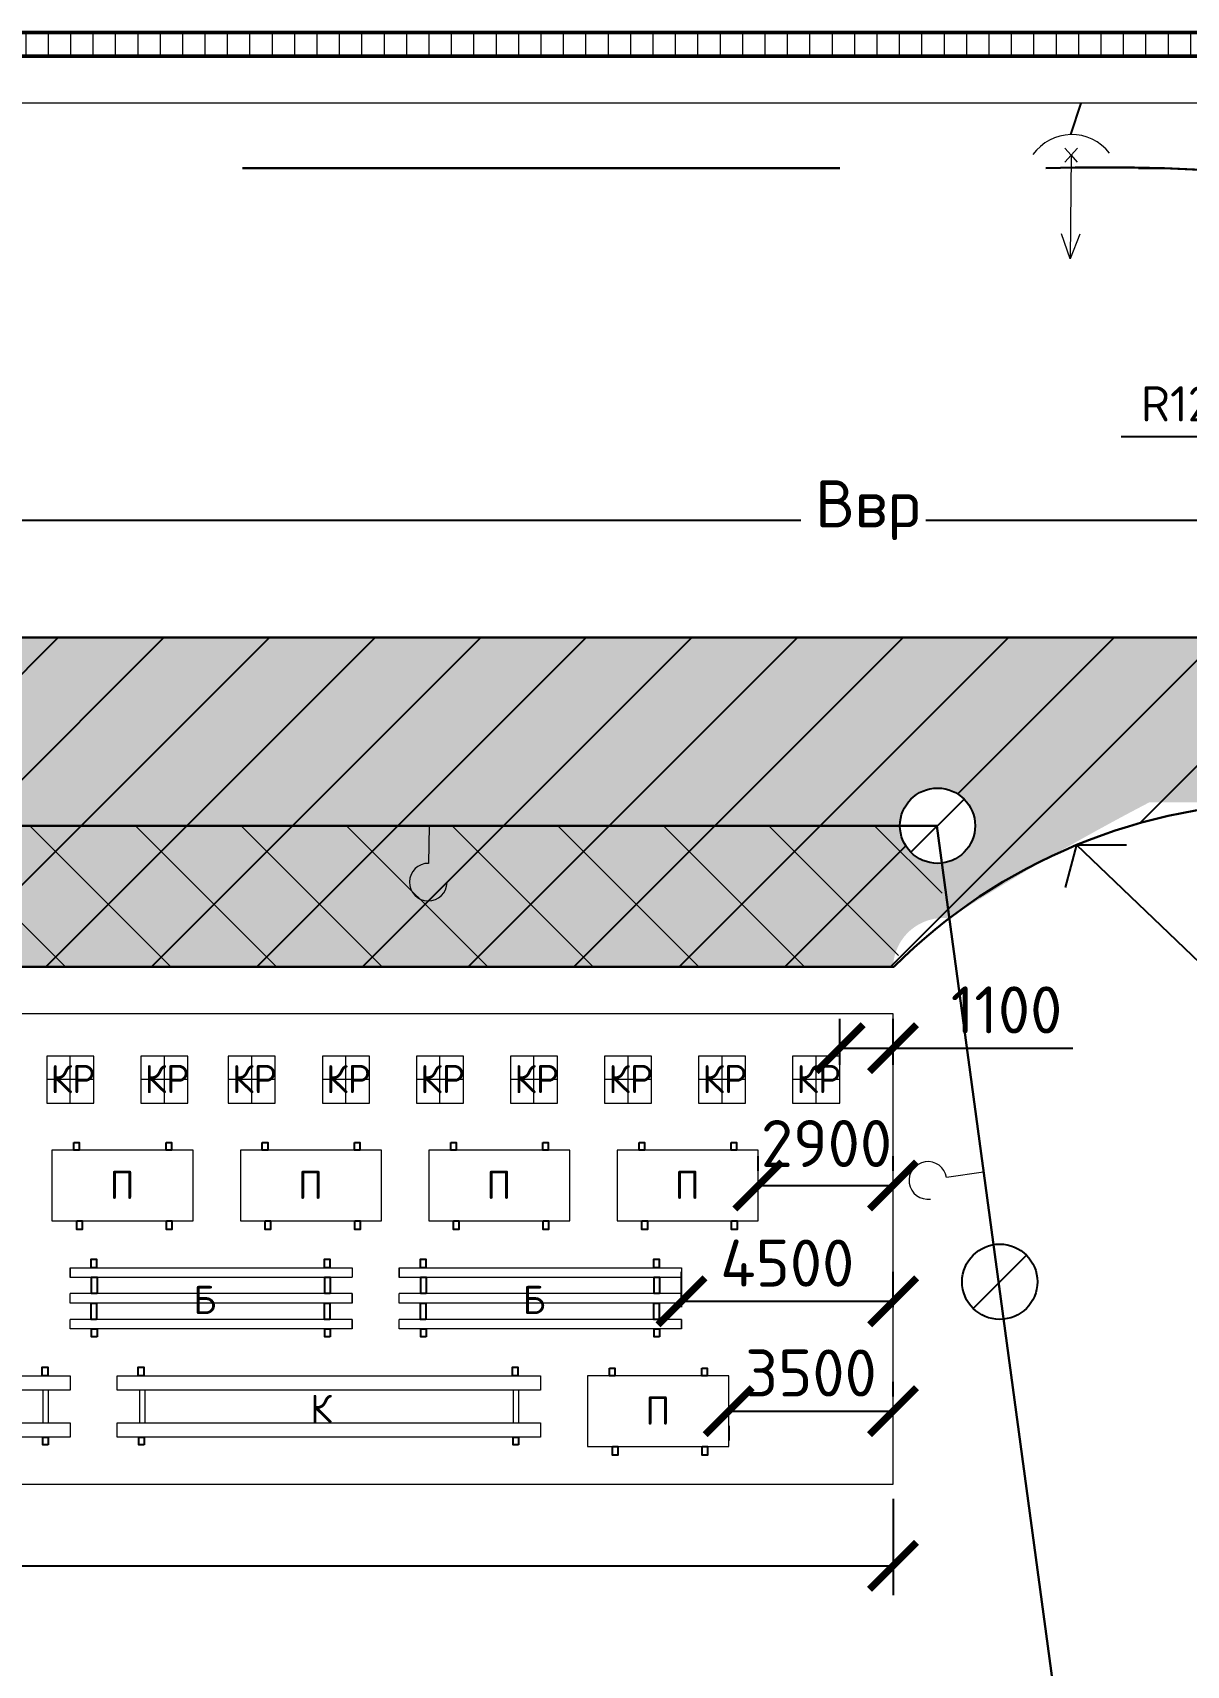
# Model space of a CAD drawing. Header units: millimetres. Extents: x -782 to 10910, y 3841 to 13237.
# Drawn here: x -434.5 to -385.5, y 4637.1 to 4706.5 of the extents above; entities that cross this region are included whole.
import ezdxf

# ---------------------------------------------------------------- set-up
doc = ezdxf.new("R2010")
doc.units = ezdxf.units.MM
doc.linetypes.add('штриховая2', pattern=[9.524999999999999, 6.349999999999999, -3.174999999999999])
doc.layers.add('1', color=7, linetype='Continuous')
doc.layers.add('красный', color=1, linetype='Continuous', lineweight=30)
doc.styles.add('2.5', font='isocpeur.ttf', dxfattribs={"height": 2})
doc.styles.add('Isocpeur', font='isocpeur.ttf')
doc.dimstyles.new('М500 стройгенп', dxfattribs={"dimtxt": 2, "dimasz": 2, "dimexe": 1.25, "dimexo": 0.625, "dimtad": 1, "dimlfac": 500, "dimtxsty": '2.5', "dimblk": 'ARCHTICK', "dimcen": 2.5, "dimadec": 0, "dimazin": 0, "dimtfac": 1, "dimtmove": 0, "dimatfit": 3, "dimfxl": 1, "dimarcsym": 0})
pattern_1 = [(49.99999999999999, (0, 0), (4.5546167249001, -0.3984771384725772), [0.4762500000000001, -5.23875]), (355, (0, 0), (-0.8810855356242335, 4.776421130975879), [0.381, -4.19101460425]), (100.4514447, (0.379550175, -0.0332063375), (3.673531177258832, 4.377943797804877), [0.40475022, -4.452256114999999]), (46.18420000000002, (0, 1.27), (6.776976022303248, -1.051058198318179), [0.7143749999999999, -7.858124999999999]), (96.63555760999996, (0.5647475000000001, 1.1824125), (5.935103351287576, 6.185653114943038), [0.6071255785, -6.678390204]), (351.1841511700001, (0, 1.27), (5.935103351624426, 6.185653114638317), [0.5714991767500001, -6.286493298]), (21, (0.635, 0.9525000000000001), (3.790359781728312, -2.55662995467719), [0.4762500000000001, -5.23875]), (326.0000000000001, (0.635, 0.9525000000000001), (1.545050708691177, 4.604699153057981), [0.381, -4.191]), (71.45144499999999, (0.950863315, 0.7394475025), (5.335410481967904, 2.048069222147631), [0.40475022, -4.45224844]), (37.50000000000001, (0, 0), (0.07721508126479543, 2.113875971828828), [0, -4.1402, 0, -4.2545, 0, -4.206875]), (7.499999999999999, (0, 0), (1.670491562757644, 2.504514370452988), [0, -2.4257, 0, -4.04495, 0, -1.603375]), (327.5, (-1.41605, 0), (3.389764879171785, -0.1432185998168361), [0, -1.5875, 0, -4.953, 0, -6.57225]), (317.5, (-2.05105, 0), (3.703229534650451, 0.6356622758333258), [0, -2.06375, 0, -3.2893, 0, -4.66725])]

# ---------------------------------------------------------------- blocks, each defined once
blk = doc.blocks.new('_ArchTick')
at = {"color": 0, "linetype": 'ByBlock', "const_width": 0.15}
blk.add_lwpolyline([(-0.5, -0.5), (0.5, 0.5)], dxfattribs=at)
blk = doc.blocks.new('*D134')
at = {"color": 0, "lineweight": -2, "transparency": 16777216}
for p, q in [((-397.9461032466988, 4648.532408190057), (-397.9461032466988, 4649.157408190057)), ((-404.9339426451456, 4647.907408190057), (-397.9461032466988, 4647.907408190057)), ((-404.9339426451456, 4647.282408190058), (-404.9339426451456, 4646.657408190057))]:
    blk.add_line(p, q, dxfattribs=at)
at = {"layer": 'Defpoints', "color": 0, "lineweight": 20, "transparency": 16777216}
for p in [(-404.9339426451456, 4647.907408190058), (-397.9461032466988, 4647.907408190057), (-397.9461032466988, 4647.907408190057)]:
    blk.add_point(p, dxfattribs=at)
at = {"color": 0, "lineweight": -2, "transparency": 16777216, "xscale": 2, "yscale": 2, "zscale": 2, "rotation": 180}
blk.add_blockref('_ArchTick', (-404.9339426451456, 4647.907408190057), dxfattribs=at)
at = {"color": 0, "lineweight": -2, "transparency": 16777216, "xscale": 2, "yscale": 2, "zscale": 2}
blk.add_blockref('_ArchTick', (-397.9461032466988, 4647.907408190057), dxfattribs=at)
at = {"color": 0, "lineweight": 20, "transparency": 16777216, "insert": (-401.4400229459222, 4649.532408190057), "char_height": 2, "attachment_point": 5, "style": '2.5'}
blk.add_mtext('3500', dxfattribs=at)
blk = doc.blocks.new('*D60')
at = {"color": 0, "lineweight": -2, "transparency": 16777216}
for p, q in [((-406.9461032466988, 4652.332408190061), (-406.9461032466988, 4653.830618284879)), ((-397.9461032466988, 4652.332408190061), (-397.9461032466988, 4653.830618284879)), ((-406.9461032466988, 4652.580618284879), (-397.9461032466988, 4652.580618284879))]:
    blk.add_line(p, q, dxfattribs=at)
at = {"layer": 'Defpoints', "color": 0, "lineweight": 20, "transparency": 16777216}
for p in [(-397.9461032466988, 4652.580618284879), (-406.9461032466988, 4651.707408190061), (-397.9461032466988, 4651.707408190061)]:
    blk.add_point(p, dxfattribs=at)
at = {"color": 0, "lineweight": -2, "transparency": 16777216, "xscale": 2, "yscale": 2, "zscale": 2, "rotation": 180}
blk.add_blockref('_ArchTick', (-406.9461032466988, 4652.580618284879), dxfattribs=at)
at = {"color": 0, "lineweight": -2, "transparency": 16777216, "xscale": 2, "yscale": 2, "zscale": 2}
blk.add_blockref('_ArchTick', (-397.9461032466988, 4652.580618284879), dxfattribs=at)
at = {"color": 0, "lineweight": 20, "transparency": 16777216, "insert": (-402.4461032466988, 4654.205618284879), "char_height": 2, "attachment_point": 5, "style": '2.5'}
blk.add_mtext('4500', dxfattribs=at)
blk = doc.blocks.new('*D135')
at = {"color": 0, "lineweight": -2, "transparency": 16777216}
for p, q in [((-403.6785700125283, 4658.132408190073), (-403.6785700125283, 4658.757408190073)), ((-397.9461032466988, 4658.132408190073), (-397.9461032466988, 4658.757408190073)), ((-403.6785700125283, 4657.507408190073), (-397.9461032466988, 4657.507408190073))]:
    blk.add_line(p, q, dxfattribs=at)
at = {"layer": 'Defpoints', "color": 0, "lineweight": 20, "transparency": 16777216}
for p in [(-403.6785700125283, 4657.507408190073), (-397.9461032466988, 4657.507408190073), (-397.9461032466988, 4657.507408190073)]:
    blk.add_point(p, dxfattribs=at)
at = {"color": 0, "lineweight": -2, "transparency": 16777216, "xscale": 2, "yscale": 2, "zscale": 2, "rotation": 180}
blk.add_blockref('_ArchTick', (-403.6785700125283, 4657.507408190073), dxfattribs=at)
at = {"color": 0, "lineweight": -2, "transparency": 16777216, "xscale": 2, "yscale": 2, "zscale": 2}
blk.add_blockref('_ArchTick', (-397.9461032466988, 4657.507408190073), dxfattribs=at)
at = {"color": 0, "lineweight": 20, "transparency": 16777216, "insert": (-400.7765267543818, 4659.292350096093), "char_height": 2, "attachment_point": 5, "style": '2.5'}
blk.add_mtext('2900', dxfattribs=at)
blk = doc.blocks.new('*D136')
at = {"color": 0, "lineweight": -2, "transparency": 16777216}
for p, q in [((-400.2161128691423, 4662.632406523391), (-400.2161128691423, 4664.599303627732)), ((-397.9461032466988, 4662.632406523391), (-397.9461032466988, 4664.599303627732)), ((-400.2161128691423, 4663.349303627732), (-397.9461032466988, 4663.349303627732)), ((-397.9461032466988, 4663.349303627732), (-390.2961032466989, 4663.349303627732))]:
    blk.add_line(p, q, dxfattribs=at)
at = {"layer": 'Defpoints', "color": 0, "lineweight": 20, "transparency": 16777216}
for p in [(-397.9461032466988, 4663.349303627732), (-400.2161128691423, 4662.007406523391), (-397.9461032466988, 4662.007406523391)]:
    blk.add_point(p, dxfattribs=at)
at = {"color": 0, "lineweight": -2, "transparency": 16777216, "xscale": 2, "yscale": 2, "zscale": 2, "rotation": 180}
blk.add_blockref('_ArchTick', (-400.2161128691423, 4663.349303627732), dxfattribs=at)
at = {"color": 0, "lineweight": -2, "transparency": 16777216, "xscale": 2, "yscale": 2, "zscale": 2}
blk.add_blockref('_ArchTick', (-397.9461032466988, 4663.349303627732), dxfattribs=at)
at = {"color": 0, "lineweight": 20, "transparency": 16777216, "insert": (-393.1211032466989, 4664.974303627732), "char_height": 2, "attachment_point": 5, "style": '2.5'}
blk.add_mtext('1100', dxfattribs=at)
blk = doc.blocks.new('*D138')
at = {"color": 0, "lineweight": -2, "transparency": 16777216}
for p, q in [((-579.9461032466988, 4644.182408190056), (-579.9461032466988, 4640.078354874035)), ((-397.9461032466988, 4644.182408190056), (-397.9461032466988, 4640.078354874035)), ((-579.9461032466988, 4641.328354874035), (-397.9461032466988, 4641.328354874035))]:
    blk.add_line(p, q, dxfattribs=at)
at = {"layer": 'Defpoints', "color": 0, "lineweight": 20, "transparency": 16777216}
for p in [(-579.9461032466988, 4644.807408190056), (-397.9461032466988, 4644.807408190056), (-397.9461032466988, 4641.328354874035)]:
    blk.add_point(p, dxfattribs=at)
at = {"color": 0, "lineweight": -2, "transparency": 16777216, "xscale": 2, "yscale": 2, "zscale": 2, "rotation": 180}
blk.add_blockref('_ArchTick', (-579.9461032466988, 4641.328354874035), dxfattribs=at)
at = {"color": 0, "lineweight": -2, "transparency": 16777216, "xscale": 2, "yscale": 2, "zscale": 2}
blk.add_blockref('_ArchTick', (-397.9461032466988, 4641.328354874035), dxfattribs=at)
at = {"color": 0, "lineweight": 20, "transparency": 16777216, "insert": (-488.9461032466988, 4642.953354874035), "char_height": 2, "attachment_point": 5, "style": '2.5'}
blk.add_mtext('91000', dxfattribs=at)

msp = doc.modelspace()

# ---------------------------------------------------------------- hatches: boundary and pattern name
at = {"lineweight": 20}
h = msp.add_hatch(dxfattribs=at)
h.set_pattern_fill('ANSI31', color=256, scale=0.3, angle=45)
h.set_pattern_definition([(90, (-2824.641009548097, 1373.797206968949), (-0.9524999999999999, 1.665334536937735e-16), [])])
h.paths.add_polyline_path([(-313.3534659884535, 4706.536249929312), (-314.3534659884535, 4706.536249929312), (-644.9461032466984, 4706.536249929312), (-643.9461032466988, 4705.536249929311), (-314.3534659884535, 4705.536249929312)])
h.paths.add_polyline_path([(-314.3534659884535, 4433.593296754378), (-643.9461032466988, 4433.593296754378), (-644.9461032466988, 4432.593296754376), (-313.3534659884544, 4432.593296754378)])
at = {"lineweight": 25}
h = msp.add_hatch(dxfattribs=at)
h.set_pattern_fill('AR-CONC', color=256, scale=0.025)
h.set_pattern_definition(pattern_1)
edge = h.paths.add_edge_path()
edge.add_line((-353.003650781239, 4686.807408190055), (-369.0036507812391, 4686.807408190055))
edge.add_arc((-379.3959556266526, 4692.807408190057), 12.00000000000111, 322.9434425944063, 329.999999999993, ccw=False)
edge.add_line((-369.8194628868212, 4685.576171310796), (-368.2251833268003, 4673.807408190056))
edge.add_line((-368.2251833268003, 4673.807408190056), (-363.3777918013511, 4673.807408190056))
edge.add_line((-363.3777918013511, 4673.807408190056), (-316.3534659884535, 4673.807408190056))
edge.add_line((-316.3534659884535, 4673.807408190056), (-316.3534659884535, 4680.807408190056))
edge.add_line((-316.3534659884535, 4680.807408190056), (-319.3577284543594, 4680.807408190056))
edge.add_line((-319.3577284543594, 4680.807408190056), (-342.6113459358257, 4680.807408190055))
edge.add_arc((-342.6113459358257, 4692.807408190055), 12, 210, 270, ccw=False)
edge = h.paths.add_edge_path()
edge.add_arc((-379.3959556266512, 4692.807408190057), 11.99999999999997, 269.9999999999992, 322.94344259440226, ccw=False)
edge.add_line((-379.3959556266514, 4680.807408190057), (-608.7435855309658, 4680.807408190056))
edge.add_line((-608.7435855309658, 4680.807408190056), (-609.7005459311345, 4673.807408190056))
edge.add_line((-609.7005459311345, 4673.807408190056), (-590.8550631082705, 4673.807408190056))
edge.add_arc((-590.85506310827, 4661.807022099958), 12.00038609009789, 43.872055311378006, 90.00000000000279, ccw=False)
edge.add_line((-582.2041141804308, 4670.12389344436), (-582.053972230369, 4671.222155870106))
edge.add_arc((-581.8372545597314, 4672.807408190056), 1.599997333333322, 180, 262.21542913039906, ccw=False)
edge.add_arc((-581.8372545597313, 4672.807408190056), 1.599997333333363, 0, 180, ccw=False)
edge.add_line((-580.2372572263979, 4672.807408190056), (-397.6549492670002, 4672.807408190056))
edge.add_arc((-396.0549519336669, 4672.807408190056), 1.599997333333363, 0, 180, ccw=False)
edge.add_arc((-396.054951933667, 4672.807408190056), 1.599997333333533, -83.51900906518881, 0, ccw=False)
edge.add_line((-395.874354523561, 4671.217635866062), (-395.5563859935843, 4668.870433779938))
edge.add_arc((-385.7894749852796, 4663.401496185955), 11.19382995453419, 68.24656364308089, 150.7535520892146, ccw=False)
edge.add_line((-381.640894484899, 4673.798183585453), (-368.2251833268003, 4673.807408190056))
edge.add_line((-368.2251833268003, 4673.807408190056), (-369.8194628868212, 4685.576171310796))
edge = h.paths.add_edge_path(flags=16)
edge.add_arc((-603.5366595704063, 4674.934966363062), 0.1599997333332794, 0, 360)
h.paths.add_polyline_path([(-468.0713087692749, 4672.209808102666), (-468.0713087692749, 4678.809808102666), (-472.8713087692749, 4678.809808102666), (-472.8713087692749, 4672.209808102666)], flags=17)
h = msp.add_hatch(dxfattribs=at)
h.set_pattern_fill('ANSI31', color=256)
h.set_pattern_definition([(45, (0, 0), (-2.245064030267288, 2.245064030267288), [])])
h.paths.add_polyline_path([(-368.1916605622629, 4463.807408190056), (-373.7283456431924, 4463.807408190056), (-373.7283456431924, 4456.807408190056), (-369.1486209624317, 4456.807408190056)])
h.paths.add_polyline_path([(-395.838756261034, 4466.392731784093), (-395.5253050714422, 4468.691212416879, -0.03353100449884384), (-397.9461032466988, 4470.807408190054), (-579.9461032466959, 4470.807408190056, -0.03354647398957142), (-582.3680811724714, 4468.69031315512), (-582.0539722303693, 4466.392660510007, -0.4545915318646008), (-580.2372572263979, 4464.807408190056), (-397.6549492670002, 4464.807408190056, -0.4544922049375328)])
h.paths.add_polyline_path([(-369.7486673675742, 4685.053568050414), (-370.8281433262089, 4685.160867044788, -0.09732023512879193), (-378.9988944096926, 4680.813979056153), (-608.7435808536252, 4680.807442403994), (-609.8387670837255, 4672.796344338337, -0.0717378835690952), (-603.0621590627513, 4673.80712758524), (-596.9166659951694, 4673.836845441572, -0.1642697527778018), (-582.3680811724723, 4668.924503224986), (-582.053972230369, 4671.222155870106, -0.374956443914206), (-583.4372518930646, 4672.807408190056, -1), (-580.2372572263979, 4672.807408190056), (-397.6549492670002, 4672.807408190056, -1), (-394.4549546003336, 4672.807408190056, -0.3814580014088506), (-395.874354523561, 4671.217635866062), (-395.5563859935843, 4668.870433779938, -0.1647039980502067), (-380.9755404982268, 4673.807408190056), (-368.2251833268003, 4673.807408190056)])
h.paths.add_polyline_path([(-603.6966593037396, 4674.934966363061, -1), (-603.376659837073, 4674.934966363061, -1)], flags=16)
h.paths.add_polyline_path([(-395.874354523561, 4671.217635866062, -0.4477457859452423), (-397.6549492670002, 4672.807408190056), (-580.2372572263979, 4672.807408190056, -0.4545915318644101), (-582.053972230369, 4671.222155870106), (-582.3680811724723, 4668.924503224986, -0.03354647398949227), (-579.9461032467013, 4666.807408190056), (-397.9161832747109, 4666.807838252838, -0.0326823463613555), (-395.5563859935843, 4668.870433779938)])
h.paths.add_polyline_path([(-468.0713087692749, 4672.209808102666), (-468.0713087692749, 4678.809808102666), (-472.8713087692749, 4678.809808102666), (-472.8713087692749, 4672.209808102666)], flags=24)
h.paths.add_polyline_path([(-468.0713087692749, 4664.861306282694), (-468.0713087692749, 4671.461306282695), (-472.8713087692749, 4671.461306282695), (-472.8713087692749, 4664.861306282694)], flags=9)
h.paths.add_polyline_path([(-568.0089493118123, 4665.132408190056), (-561.8089493118123, 4665.132408190056), (-561.8089493118123, 4669.932408190056), (-568.0089493118123, 4669.932408190056)], flags=9)
at = {"lineweight": 20}
h = msp.add_hatch(dxfattribs=at)
h.set_pattern_fill('AR-CONC', color=256, scale=0.025)
h.set_pattern_definition(pattern_1)
h.paths.add_polyline_path([(-316.3534659884531, 4463.807408190056), (-368.1916605622628, 4463.807408190056), (-369.1486209624318, 4456.807408190056), (-316.3534659884531, 4456.807408190056)])
edge = h.paths.add_edge_path()
edge.add_line((-368.1916605622628, 4463.807408190056), (-387.0371433851274, 4463.807408190055))
edge.add_arc((-387.0371433851278, 4475.807794280153), 12.00038609009789, 223.8666246052217, 270.0000000000019, ccw=False)
edge.add_line((-395.6888805779704, 4467.491742942084), (-395.8387562610337, 4466.392731784093))
edge.add_arc((-396.0549519336673, 4464.807408190057), 1.599997333333696, 0, 82.23429528159272, ccw=False)
edge.add_arc((-396.0549519336669, 4464.807408190056), 1.599997333333249, -180, 3.26281224261038e-11, ccw=False)
edge.add_line((-397.6549492670001, 4464.807408190056), (-580.237257226398, 4464.807408190056))
edge.add_arc((-581.8372545597313, 4464.807408190056), 1.599997333333249, -180.00000000003251, 0, ccw=False)
edge.add_arc((-581.8372545597312, 4464.807408190057), 1.599997333333363, 97.78457086961703, 180, ccw=False)
edge.add_line((-582.0539722303693, 4466.392660510007), (-582.2041141804307, 4467.490922935752))
edge.add_arc((-590.8550631082702, 4475.807794280155), 12.00038609009884, 269.9999999999995, 316.12794468862, ccw=False)
edge.add_line((-590.8550631082703, 4463.807408190056), (-609.7005459311349, 4463.807408190056))
edge.add_line((-609.7005459311349, 4463.807408190056), (-608.7435855309664, 4456.807408190056))
edge.add_line((-608.7435855309664, 4456.807408190056), (-369.1486209624318, 4456.807408190056))
edge.add_line((-369.1486209624318, 4456.807408190056), (-368.1916605622628, 4463.807408190056))
edge = h.paths.add_edge_path()
edge.add_arc((-387.0371433851281, 4475.807794280154), 12.00038609009829, 204.6255012376261, 223.866624605226, ccw=False)
edge.add_line((-397.9461032466988, 4470.807408190054), (-490.6938527047178, 4470.807408190055))
edge.add_arc((-491.8277452490292, 4471.200196807455), 1.199997999999974, 199.1064572786452, 340.89354272135483, ccw=False)
edge.add_line((-492.9616377933407, 4470.807408190055), (-579.9461032466988, 4470.807408190056))
edge.add_arc((-590.8550631082711, 4475.807794280154), 12.00038609009891, 316.12794468862614, 335.37449876238486, ccw=False)
edge.add_line((-582.2041141804307, 4467.490922935752), (-582.0539722303693, 4466.392660510007))
edge.add_arc((-581.8372545597322, 4464.807408190056), 1.599997333334146, 0, 97.78457086957633, ccw=False)
edge.add_line((-580.237257226398, 4464.807408190056), (-397.6549492670001, 4464.807408190056))
edge.add_arc((-396.0549519336665, 4464.807408190057), 1.59999733333359, 82.23429528161893, 180.0000000000326, ccw=False)
edge.add_line((-395.8387562610337, 4466.392731784093), (-395.6888805779704, 4467.491742942084))
edge = h.paths.add_edge_path()
edge.add_line((-369.1734526398668, 4680.807408190056), (-608.7435855309659, 4680.807408190056))
edge.add_line((-608.7435855309659, 4680.807408190056), (-609.7005459311345, 4673.807408190056))
edge.add_line((-609.7005459311345, 4673.807408190056), (-590.8550631082703, 4673.807408190056))
edge.add_arc((-590.8550631082702, 4661.807022099957), 12.0003860900988, 43.872055311379995, 90.00000000000051, ccw=False)
edge.add_line((-582.2041141804307, 4670.12389344436), (-582.0539722303693, 4671.222155870106))
edge.add_arc((-581.8372545597312, 4672.807408190056), 1.599997333333383, 180, 262.215429130383, ccw=False)
edge.add_arc((-581.8372545597313, 4672.807408190056), 1.599997333333249, 0, 180, ccw=False)
edge.add_line((-580.237257226398, 4672.807408190056), (-397.6549492670001, 4672.807408190056))
edge.add_arc((-396.0549519336669, 4672.807408190056), 1.599997333333249, 0, 180, ccw=False)
edge.add_arc((-396.0549519336672, 4672.807408190056), 1.59999733333359, -83.51900906518682, 0, ccw=False)
edge.add_line((-395.8743545235611, 4671.217635866062), (-395.5563859935843, 4668.870433779938))
edge.add_arc((-336.1146253661768, 4576.116626215895), 110.1662004614554, 117.53133097450839, 122.65399106846729, ccw=False)
edge.add_line((-387.0371433851274, 4673.807408190057), (-368.2251833268001, 4673.807408190056))
edge.add_line((-368.2251833268001, 4673.807408190056), (-369.1734526398668, 4680.807408190056))
edge = h.paths.add_edge_path()
edge.add_line((-608.7435855309659, 4680.807408190056), (-617.9944806539261, 4680.807408190056))
edge.add_line((-617.9944806539261, 4680.807408190056), (-617.9903672835039, 4673.414839278554))
edge.add_arc((-614.9461032467007, 4661.807408190056), 11.99999999999999, 89.99999999999142, 104.69589656606999, ccw=False)
edge.add_line((-614.9461032466988, 4673.807408190056), (-609.7005459311345, 4673.807408190056))
edge.add_line((-609.7005459311345, 4673.807408190056), (-608.7435855309659, 4680.807408190056))
edge = h.paths.add_edge_path()
edge.add_line((-395.5563859935843, 4668.870433779938), (-395.8743545235611, 4671.217635866062))
edge.add_arc((-396.0549519336666, 4672.807408190056), 1.59999733333354, 180, 276.480990934791, ccw=False)
edge.add_line((-397.6549492670001, 4672.807408190056), (-580.237257226398, 4672.807408190056))
edge.add_arc((-581.8372545597306, 4672.807408190055), 1.599997333332567, -97.78457086964158, 3.26281224261038e-11, ccw=False)
edge.add_line((-582.0539722303693, 4671.222155870106), (-582.2041141804307, 4670.12389344436))
edge.add_arc((-590.8550631082711, 4661.807022099958), 12.00038609009887, 24.625501237615197, 43.87205531137391, ccw=False)
edge.add_line((-579.9461032466988, 4666.807408190056), (-495.3362340621907, 4666.807408190057))
edge.add_arc((-494.7502566779731, 4665.760209209352), 1.199997999999775, 60.77008879751702, 119.22991120248301, ccw=False)
edge.add_line((-494.1642792937555, 4666.807408190057), (-397.9461032466988, 4666.807408190058))
edge.add_arc((-395.8058361411876, 4666.743801775387), 2.141212053702449, 83.3098781517865, 178.2977326767353, ccw=False)
h.paths.add_polyline_path([(-493.9975630162967, 4666.092173083482), (-490.7575684162966, 4666.092173083482), (-490.7575684162966, 4666.807408190057), (-493.9975630162967, 4666.807408190057)])
h.paths.add_polyline_path([(-368.2251833268001, 4673.807408190056), (-316.3534659884535, 4673.807408190056), (-316.3534659884535, 4680.807408190056), (-369.1734526398668, 4680.807408190056)])
edge = h.paths.add_edge_path()
edge.add_arc((-609.9461032466985, 4656.807408190055), 24.0000000000004, 109.5918062684614, 179.9999999999978)
edge.add_line((-633.9461032466988, 4656.807408190056), (-633.9461032466984, 4480.807408190052))
edge.add_arc((-609.9461032467011, 4480.807408190051), 23.99999999999727, 179.9999999999978, 270.0000000000054)
edge.add_line((-609.9461032466988, 4456.807408190054), (-608.7435855309664, 4456.807408190056))
edge.add_line((-608.7435855309664, 4456.807408190056), (-609.7005459311349, 4463.807408190056))
edge.add_line((-609.7005459311349, 4463.807408190056), (-614.9461032466988, 4463.807408190056))
edge.add_arc((-637.9166659951774, 4452.836845441578), 25.45584412271741, 25.52877936551009, 64.47122063448796)
edge.add_line((-626.9461032466984, 4475.807408190056), (-626.9461032466988, 4661.807408190057))
edge.add_arc((-614.9461032467029, 4661.807408190058), 11.99999999999591, 104.6958965660634, 180.0000000000043, ccw=False)
edge.add_line((-617.9903672835038, 4673.414839278552), (-617.9937075255318, 4679.417938156673))
at = {"lineweight": 25}
h = msp.add_hatch(dxfattribs=at)
h.set_pattern_fill('AR-CONC', color=256, scale=0.025)
h.set_pattern_definition(pattern_1)
h.paths.add_polyline_path([(-583.4372518930646, 4464.807408190057, -0.3749564439141822), (-582.0539722303693, 4466.392660510007), (-582.2041141804308, 4467.490922935752, -0.204033737675322), (-590.8550631082705, 4463.807408190056), (-602.9461032466988, 4463.807408190056, -0.07295313050703632), (-609.8387670837262, 4464.818472041775), (-608.7435855309665, 4456.807408190056), (-375.2283456431924, 4456.807408190056), (-375.2283456431924, 4463.807408190056), (-387.0371433851275, 4463.807408190055, -0.07788613496386315), (-390.7084414081945, 4464.382784996251), (-394.4599769532101, 4464.680734284335, -0.961137780494143), (-397.6549492670002, 4464.807408190056), (-580.2372572263979, 4464.807408190056, -1)])
h.paths.add_polyline_path([(-633.514712618641, 4548.873557491696), (-626.914712618641, 4548.873557491696), (-626.914712618641, 4553.673557491697), (-633.514712618641, 4553.673557491697)], flags=24)
h.paths.add_polyline_path([(-632.0211032466989, 4479.706117698785), (-625.4211032466989, 4479.706117698785), (-625.4211032466989, 4484.506117698786), (-632.0211032466989, 4484.506117698786)], flags=24)
h.paths.add_polyline_path([(-634.1330646529047, 4600.84393683831), (-630.4430708029047, 4600.84393683831), (-630.4430708029047, 4605.163929638309), (-634.1330646529047, 4605.163929638309)], flags=9)
h.paths.add_polyline_path([(-468.0713087692749, 4457.905008277443), (-468.0713087692749, 4464.505008277443), (-472.8713087692749, 4464.505008277443), (-472.8713087692749, 4457.905008277443)], flags=24)
edge = h.paths.add_edge_path()
edge.add_arc((-609.9461032467025, 4656.807408190058), 23.99999999999636, 109.5916018314281, 180)
edge.add_line((-633.9461032466988, 4656.807408190056), (-633.9461032466988, 4480.807408190055))
edge.add_arc((-609.9461032466982, 4480.807408190055), 24.00000000000068, 180, 269.9999999999984)
edge.add_line((-609.9461032466988, 4456.807408190054), (-608.7435855309662, 4456.807408190055))
edge.add_line((-608.7435855309662, 4456.807408190055), (-609.7005459311349, 4463.807408190056))
edge.add_line((-609.7005459311349, 4463.807408190056), (-609.838767083726, 4464.818472041775))
edge.add_arc((-602.946103246698, 4487.807408190057), 24.00000000000118, 180.0000000000022, 253.3099412232823, ccw=False)
edge.add_line((-626.9461032466988, 4487.807408190056), (-626.9461032466988, 4661.807408190056))
edge.add_arc((-614.9461032466974, 4661.807408190056), 12.00000000000148, 104.695371507521, 180, ccw=False)
edge.add_line((-617.9902609128695, 4673.414867175705), (-617.9936268488677, 4679.417966871179))
at = {"lineweight": 20}
h = msp.add_hatch(dxfattribs=at)
h.set_pattern_fill('ANSI31', color=256, angle=90)
h.set_pattern_definition([(135, (-2824.641009548097, 1373.797206968949), (-2.245064030267288, -2.245064030267288), [])])
h.paths.add_polyline_path([(-579.9461032466988, 4470.807408190056, -0.08417691247348844), (-582.2041141804307, 4467.490922935752), (-582.0539722303693, 4466.392660510007, -0.4545915318646024), (-580.237257226398, 4464.807408190056), (-397.6549492670001, 4464.807408190056, -0.4544922049375297), (-395.8387562610342, 4466.392731784093), (-395.6888805779704, 4467.491742942084, -0.0841530486918285), (-397.9461032466988, 4470.807408190054), (-490.6938527047178, 4470.807408190055, -0.7118923099456058), (-492.9616377933407, 4470.807408190055)])
h.paths.add_polyline_path([(-580.237257226398, 4672.807408190056, -0.4545915318645994), (-582.0539722303693, 4671.222155870106), (-582.2041141804307, 4670.12389344436, -0.08417691247348781), (-579.9461032466988, 4666.807408190056), (-495.3362340621907, 4666.807408190057, -0.2607592432923631), (-494.1642792937555, 4666.807408190057), (-397.9461032466984, 4666.807408190058, -0.08316455394183549), (-395.7214667589715, 4670.089038391293), (-395.8743545235611, 4671.217635866062, -0.4477457859452445), (-397.6549492670001, 4672.807408190056)])
h.paths.add_polyline_path([(-493.9951801482662, 4666.15256148437), (-488.5951801482661, 4666.15256148437), (-488.5951801482661, 4670.952561484371), (-493.9951801482662, 4670.952561484371)], flags=9)
h.paths.add_polyline_path([(-360.2905289353744, 4665.506475931948), (-355.2905289353744, 4665.506475931948), (-355.2905289353744, 4670.306475931948), (-360.2905289353744, 4670.306475931948)], flags=9)

# ---------------------------------------------------------------- linework, layer by layer
at = {"lineweight": 50}
msp.add_line((-644.9461032466984, 4706.536249929312), (-314.3534659884535, 4706.536249929312), dxfattribs=at)
at = {"color": 240, "lineweight": 20, "true_color": 0xed1f24}
msp.add_line((-316.3534659884535, 4703.536203396881), (-479.4760493996145, 4703.536203396881), dxfattribs=at)
at = {"color": 1, "lineweight": 25}
msp.add_line((-390.3890608639176, 4702.201498618739), (-389.946118695887, 4703.536203396881), dxfattribs=at)
at = {"linetype": 'штриховая2', "lineweight": 30, "ltscale": 4}
msp.add_line((-578.0094129590552, 4700.807408190056), (-386.4022036093143, 4700.766951551902), dxfattribs=at)
at = {"lineweight": 25}
for p, q in [((-379.787208753719, 4689.350029080641), (-388.2419970516676, 4689.350029080641)), ((-394.9235829693862, 4673.938777154335), (-397.1863208979471, 4671.676039225775)), ((-396.0549519336669, 4672.807408190056), (-394.9235829693862, 4673.938777154337)), ((-390.1404103416342, 4671.988597534935), (-390.6249850286196, 4670.180140183043)), ((-382.0246196006174, 4664.20854352964), (-390.1404103416342, 4671.988597534935)), ((-390.1404103416342, 4671.988597534935), (-388.0247715268814, 4671.988597534935)), ((-392.278610448669, 4654.543674136747), (-394.54134837723, 4652.280936208185)), ((-393.4099794129497, 4653.412305172466), (-392.278610448669, 4654.543674136747))]:
    msp.add_line(p, q, dxfattribs=at)
at = {"color": 5, "lineweight": 25}
for p, q in [((-514.8339748833478, 4685.807408190056), (-401.8632235581389, 4685.807408190056)), ((-396.555426742354, 4685.807408190057), (-378.5326349298557, 4685.807408190056))]:
    msp.add_line(p, q, dxfattribs=at)
at = {"lineweight": 30}
for p, q in [((-609.9461032466988, 4680.807408190056), (-378.9988944096926, 4680.813979056153)), ((-581.8372545597308, 4672.807408190056), (-396.0549519336669, 4672.807408190056)), ((-396.0897162820761, 4672.807408190056), (-382.0631259573306, 4569.26495361488)), ((-397.9161832747109, 4666.807838252838), (-579.9461032466988, 4666.807408190056))]:
    msp.add_line(p, q, dxfattribs=at)
at = {"lineweight": 13}
for p, q in [((-417.6772291871021, 4672.807408190056), (-417.7002646831847, 4671.207576688743)), ((-433.9340626451376, 4663.007404856725), (-433.9340626451376, 4661.007408190058)), ((-431.9340659784707, 4663.007404856725), (-433.9340626451376, 4663.007404856725)), ((-432.9340643118039, 4661.007408190058), (-432.9340643118039, 4663.007404856725)), ((-431.9340659784707, 4661.007408190058), (-431.9340659784707, 4663.007404856725)), ((-429.9340659784707, 4663.007404856725), (-429.9340659784707, 4661.007408190058)), ((-427.9340693118038, 4663.007404856725), (-429.9340659784707, 4663.007404856725)), ((-428.934067645137, 4661.007408190058), (-428.934067645137, 4663.007404856725)), ((-427.9340693118038, 4661.007408190058), (-427.9340693118038, 4663.007404856725)), ((-426.2160895358106, 4663.007404856725), (-426.2160895358106, 4661.007408190058)), ((-424.2160928691437, 4663.007404856725), (-426.2160895358106, 4663.007404856725)), ((-425.2160912024769, 4661.007408190058), (-425.2160912024769, 4663.007404856725)), ((-424.2160928691437, 4661.007408190058), (-424.2160928691437, 4663.007404856725)), ((-422.2160928691437, 4663.007404856725), (-422.2160928691437, 4661.007408190058)), ((-420.2160962024768, 4663.007404856725), (-422.2160928691437, 4663.007404856725)), ((-421.21609453581, 4661.007408190058), (-421.21609453581, 4663.007404856725)), ((-420.2160962024768, 4661.007408190058), (-420.2160962024768, 4663.007404856725)), ((-418.2160962024768, 4663.007404856725), (-418.2160962024768, 4661.007408190058)), ((-416.2160995358099, 4663.007404856725), (-418.2160962024768, 4663.007404856725)), ((-417.2160978691431, 4661.007408190058), (-417.2160978691431, 4663.007404856725)), ((-416.2160995358099, 4661.007408190058), (-416.2160995358099, 4663.007404856725)), ((-414.2160995358099, 4663.007404856725), (-414.2160995358099, 4661.007408190058)), ((-412.216102869143, 4663.007404856725), (-414.2160995358099, 4663.007404856725)), ((-413.2161012024762, 4661.007408190058), (-413.2161012024762, 4663.007404856725)), ((-412.216102869143, 4661.007408190058), (-412.216102869143, 4663.007404856725)), ((-410.216102869143, 4663.007404856725), (-410.216102869143, 4661.007408190058)), ((-408.2161062024761, 4663.007404856725), (-410.216102869143, 4663.007404856725)), ((-409.2161045358093, 4661.007408190058), (-409.2161045358093, 4663.007404856725)), ((-408.2161062024761, 4661.007408190058), (-408.2161062024761, 4663.007404856725)), ((-406.2161062024761, 4663.007404856725), (-406.2161062024761, 4661.007408190058)), ((-404.2161095358092, 4663.007404856725), (-406.2161062024761, 4663.007404856725)), ((-405.2161078691424, 4661.007408190058), (-405.2161078691424, 4663.007404856725)), ((-404.2161095358092, 4661.007408190058), (-404.2161095358092, 4663.007404856725)), ((-402.2161095358092, 4663.007404856725), (-402.2161095358092, 4661.007408190058)), ((-400.2161128691423, 4663.007404856725), (-402.2161095358092, 4663.007404856725)), ((-401.2161112024755, 4661.007408190058), (-401.2161112024755, 4663.007404856725)), ((-400.2161128691423, 4661.007408190058), (-400.2161128691423, 4663.007404856725)), ((-431.9340659784707, 4662.007406523391), (-433.9340626451376, 4662.007406523391)), ((-427.9340693118038, 4662.007406523391), (-429.9340659784707, 4662.007406523391)), ((-424.2160928691437, 4662.007406523391), (-426.2160895358106, 4662.007406523391)), ((-420.2160962024768, 4662.007406523391), (-422.2160928691437, 4662.007406523391)), ((-416.2160995358099, 4662.007406523391), (-418.2160962024768, 4662.007406523391)), ((-412.216102869143, 4662.007406523391), (-414.2160995358099, 4662.007406523391)), ((-408.2161062024761, 4662.007406523391), (-410.216102869143, 4662.007406523391)), ((-404.2161095358092, 4662.007406523391), (-406.2161062024761, 4662.007406523391)), ((-400.2161128691423, 4662.007406523391), (-402.2161095358092, 4662.007406523391)), ((-433.9340626451376, 4661.007408190058), (-431.9340659784707, 4661.007408190058)), ((-429.9340659784707, 4661.007408190058), (-427.9340693118038, 4661.007408190058)), ((-426.2160895358106, 4661.007408190058), (-424.2160928691437, 4661.007408190058)), ((-422.2160928691437, 4661.007408190058), (-420.2160962024768, 4661.007408190058)), ((-418.2160962024768, 4661.007408190058), (-416.2160995358099, 4661.007408190058)), ((-414.2160995358099, 4661.007408190058), (-412.216102869143, 4661.007408190058)), ((-410.216102869143, 4661.007408190058), (-408.2161062024761, 4661.007408190058)), ((-406.2161062024761, 4661.007408190058), (-404.2161095358092, 4661.007408190058)), ((-402.2161095358092, 4661.007408190058), (-400.2161128691423, 4661.007408190058)), ((-394.093845638854, 4658.074152236243), (-395.6765908915891, 4657.839825687137))]:
    msp.add_line(p, q, dxfattribs=at)
at = {"lineweight": 20}
for p, q in [((-397.9461032466988, 4664.807408190056), (-579.9461032466988, 4664.807408190056)), ((-397.9461032466988, 4664.807408190056), (-579.9461032466988, 4664.807408190056)), ((-397.9461032466988, 4644.807408190056), (-397.9461032466988, 4664.807408190056)), ((-397.9461032466988, 4644.807408190056), (-397.9461032466988, 4664.807408190056)), ((-427.7150518171884, 4659.007408190069), (-433.7150518171884, 4659.007408190069)), ((-433.7150518171884, 4659.007408190069), (-433.7150518171884, 4656.007408190069)), ((-427.7150518171879, 4656.007408190069), (-427.7150518171879, 4659.007408190069)), ((-419.7028912156352, 4659.007408190071), (-425.7028912156352, 4659.007408190071)), ((-425.7028912156352, 4659.007408190071), (-425.7028912156352, 4656.007408190071)), ((-419.7028912156347, 4656.007408190071), (-419.7028912156347, 4659.007408190071)), ((-411.690730614082, 4659.007408190071), (-417.690730614082, 4659.007408190071)), ((-417.690730614082, 4659.007408190071), (-417.690730614082, 4656.007408190071)), ((-411.6907306140815, 4656.007408190071), (-411.6907306140815, 4659.007408190071)), ((-403.6785700125288, 4659.007408190073), (-409.6785700125288, 4659.007408190073)), ((-409.6785700125288, 4659.007408190073), (-409.6785700125288, 4656.007408190073)), ((-403.6785700125283, 4656.007408190073), (-403.6785700125283, 4659.007408190073)), ((-433.7150518171884, 4656.007408190069), (-427.7150518171879, 4656.007408190069)), ((-425.7028912156352, 4656.007408190071), (-419.7028912156347, 4656.007408190071)), ((-417.690730614082, 4656.007408190071), (-411.6907306140815, 4656.007408190071)), ((-409.6785700125288, 4656.007408190073), (-403.6785700125283, 4656.007408190073)), ((-432.9461032466988, 4654.00740819006), (-420.9461032466988, 4654.00740819006)), ((-432.9461032466988, 4653.593048836115), (-432.9461032466988, 4654.00740819006)), ((-432.9461032466988, 4654.00740819006), (-432.9461032466988, 4653.607408190061)), ((-420.9461032466988, 4654.00740819006), (-420.9461032466988, 4653.607408190061)), ((-418.9461032466988, 4654.007408190061), (-406.9461032466988, 4654.007408190061)), ((-418.9461032466988, 4653.593048836115), (-418.9461032466988, 4654.007408190061)), ((-418.9461032466988, 4654.007408190061), (-418.9461032466988, 4653.607408190061)), ((-406.9461032466988, 4654.007408190061), (-406.9461032466988, 4653.607408190061)), ((-432.9461032466988, 4653.607408190061), (-420.9461032466988, 4653.607408190061)), ((-418.9461032466988, 4653.607408190061), (-406.9461032466988, 4653.607408190061)), ((-432.9461032466988, 4652.50740819006), (-432.9461032466988, 4652.907408190061)), ((-420.9461032466988, 4652.907408190061), (-432.9461032466988, 4652.907408190061)), ((-420.9461032466988, 4652.50740819006), (-432.9461032466988, 4652.50740819006)), ((-420.9461032466988, 4652.907408190061), (-420.9461032466988, 4652.50740819006)), ((-420.9461032466988, 4652.50740819006), (-420.9461032466988, 4652.907408190061)), ((-418.9461032466988, 4652.50740819006), (-418.9461032466988, 4652.907408190062)), ((-406.9461032466988, 4652.907408190062), (-418.9461032466988, 4652.907408190062)), ((-406.9461032466988, 4652.507408190061), (-418.9461032466988, 4652.50740819006)), ((-406.9461032466988, 4652.907408190062), (-406.9461032466988, 4652.507408190061)), ((-406.9461032466988, 4652.507408190061), (-406.9461032466988, 4652.907408190062)), ((-432.9461032466988, 4651.40740819006), (-432.9461032466988, 4651.80740819006)), ((-420.9461032466988, 4651.80740819006), (-432.9461032466988, 4651.80740819006)), ((-420.9461032466988, 4651.80740819006), (-420.9461032466988, 4651.40740819006)), ((-420.9461032466988, 4651.40740819006), (-420.9461032466988, 4651.80740819006)), ((-418.9461032466988, 4651.40740819006), (-418.9461032466988, 4651.807408190061)), ((-406.9461032466988, 4651.807408190061), (-418.9461032466988, 4651.807408190061)), ((-406.9461032466988, 4651.807408190061), (-406.9461032466988, 4651.407408190061)), ((-406.9461032466988, 4651.407408190061), (-406.9461032466988, 4651.807408190061)), ((-420.9461032466988, 4651.40740819006), (-432.9461032466988, 4651.40740819006)), ((-406.9461032466988, 4651.407408190061), (-418.9461032466988, 4651.40740819006)), ((-450.9461032466988, 4649.407408190058), (-432.9461032466988, 4649.407408190058)), ((-432.9461032466988, 4649.407408190058), (-432.9461032466988, 4648.807408190058)), ((-430.9461032466988, 4649.407408190058), (-412.9461032466988, 4649.407408190058)), ((-430.9461032466988, 4648.807408190058), (-430.9461032466988, 4649.407408190058)), ((-412.9461032466988, 4649.407408190058), (-412.9461032466988, 4648.807408190058)), ((-404.9339426451461, 4649.407408190058), (-410.9339426451461, 4649.407408190058)), ((-410.9339426451461, 4649.407408190058), (-410.9339426451461, 4646.407408190058)), ((-404.9339426451456, 4646.407408190058), (-404.9339426451456, 4649.407408190058)), ((-432.9461032466988, 4648.807408190058), (-450.9461032466988, 4648.807408190058)), ((-434.1078015949174, 4648.807408190055), (-434.107801594917, 4647.407408190054)), ((-433.879964121094, 4648.807408190055), (-433.8799641210935, 4647.407408190054)), ((-412.9461032466988, 4648.807408190058), (-430.9461032466988, 4648.807408190058)), ((-429.9872630566188, 4648.807408190056), (-429.9872630566183, 4647.407408190055)), ((-429.7594255827953, 4648.807408190056), (-429.7594255827948, 4647.407408190055)), ((-414.1078015949174, 4648.807408190055), (-414.107801594917, 4647.407408190054)), ((-413.879964121094, 4648.807408190055), (-413.8799641210935, 4647.407408190054)), ((-450.9461032466988, 4647.407408190057), (-432.9461032466988, 4647.407408190057)), ((-432.9461032466988, 4646.807408190058), (-450.9461032466988, 4646.807408190057)), ((-432.9461032466988, 4647.407408190057), (-432.9461032466988, 4646.807408190058)), ((-430.9461032466988, 4647.407408190057), (-412.9461032466988, 4647.407408190057)), ((-430.9461032466988, 4646.807408190057), (-430.9461032466988, 4647.407408190057)), ((-412.9461032466988, 4646.807408190058), (-430.9461032466988, 4646.807408190057)), ((-412.9461032466988, 4647.407408190057), (-412.9461032466988, 4646.807408190058)), ((-410.9339426451461, 4646.407408190058), (-404.9339426451456, 4646.407408190058)), ((-579.9461032466988, 4644.807408190056), (-397.9461032466988, 4644.807408190056)), ((-579.9461032466988, 4644.807408190056), (-397.9461032466988, 4644.807408190056))]:
    msp.add_line(p, q, dxfattribs=at)
at = {"lineweight": 50}
msp.add_lwpolyline([(-314.3534659884535, 4456.807408190056), (-314.3534659884535, 4433.593296754378), (-643.9461032466988, 4433.593296754378), (-643.9461032466988, 4705.536249929311), (-314.3534659884535, 4705.536249929312), (-314.3534659884535, 4680.807408190056)], dxfattribs=at)
at = {"linetype": 'Continuous'}
for points in [[(-432.7811909427937, 4659.340418104083), (-432.5533534689703, 4659.340418104083), (-432.5533534689703, 4659.007408190069), (-432.7811909427937, 4659.007408190069)], [(-428.8632242643748, 4659.340418104083), (-428.6353867905514, 4659.340418104083), (-428.6353867905514, 4659.007408190069), (-428.8632242643748, 4659.007408190069)], [(-424.7690303412405, 4659.340418104085), (-424.5411928674171, 4659.340418104085), (-424.5411928674171, 4659.007408190071), (-424.7690303412405, 4659.007408190071)], [(-420.8510636628216, 4659.340418104085), (-420.6232261889982, 4659.340418104085), (-420.6232261889982, 4659.007408190071), (-420.8510636628216, 4659.007408190071)], [(-416.7568697396873, 4659.340418104085), (-416.5290322658639, 4659.340418104085), (-416.5290322658639, 4659.007408190071), (-416.7568697396873, 4659.007408190071)], [(-412.8389030612684, 4659.340418104085), (-412.611065587445, 4659.340418104085), (-412.611065587445, 4659.007408190071), (-412.8389030612684, 4659.007408190071)], [(-408.7447091381341, 4659.340418104087), (-408.5168716643107, 4659.340418104087), (-408.5168716643107, 4659.007408190073), (-408.7447091381341, 4659.007408190073)], [(-404.8267424597152, 4659.340418104087), (-404.5989049858917, 4659.340418104087), (-404.5989049858917, 4659.007408190073), (-404.8267424597152, 4659.007408190073)], [(-432.6596071148733, 4656.007408190069), (-432.4317696410499, 4656.007408190069), (-432.4317696410499, 4655.637927143691), (-432.6596071148733, 4655.637927143691)], [(-428.8469665210309, 4656.007408190069), (-428.6191290472075, 4656.007408190069), (-428.6191290472075, 4655.637927143691), (-428.8469665210309, 4655.637927143691)], [(-424.6474465133201, 4656.007408190071), (-424.4196090394967, 4656.007408190071), (-424.4196090394967, 4655.637927143693), (-424.6474465133201, 4655.637927143693)], [(-420.8348059194777, 4656.007408190071), (-420.6069684456543, 4656.007408190071), (-420.6069684456543, 4655.637927143693), (-420.8348059194777, 4655.637927143693)], [(-416.6352859117669, 4656.007408190071), (-416.4074484379435, 4656.007408190071), (-416.4074484379435, 4655.637927143693), (-416.6352859117669, 4655.637927143693)], [(-412.8226453179245, 4656.007408190071), (-412.5948078441011, 4656.007408190071), (-412.5948078441011, 4655.637927143693), (-412.8226453179245, 4655.637927143693)], [(-408.6231253102137, 4656.007408190073), (-408.3952878363903, 4656.007408190073), (-408.3952878363903, 4655.637927143694), (-408.6231253102137, 4655.637927143694)], [(-404.8104847163713, 4656.007408190073), (-404.5826472425479, 4656.007408190073), (-404.5826472425479, 4655.637927143694), (-404.8104847163713, 4655.637927143694)], [(-431.8141885428558, 4654.00740819006), (-432.0420260166793, 4654.00740819006), (-432.0420260166793, 4654.376889236439), (-431.8141885428558, 4654.376889236439)], [(-421.8962218644374, 4654.00740819006), (-422.1240593382608, 4654.00740819006), (-422.1240593382608, 4654.376889236439), (-421.8962218644374, 4654.376889236439)], [(-417.8141885428558, 4654.007408190061), (-418.0420260166793, 4654.007408190061), (-418.0420260166793, 4654.37688923644), (-417.8141885428558, 4654.37688923644)], [(-407.8962218644374, 4654.007408190061), (-408.1240593382608, 4654.007408190061), (-408.1240593382608, 4654.37688923644), (-407.8962218644374, 4654.37688923644)], [(-431.797930799512, 4652.907408190061), (-432.0257682733354, 4652.907408190061), (-432.0257682733354, 4653.607408190061), (-431.797930799512, 4653.607408190061)], [(-421.8799641210935, 4652.907408190061), (-422.107801594917, 4652.907408190061), (-422.107801594917, 4653.607408190061), (-421.8799641210935, 4653.607408190061)], [(-417.797930799512, 4652.907408190062), (-418.0257682733354, 4652.907408190062), (-418.0257682733354, 4653.607408190061), (-417.797930799512, 4653.607408190061)], [(-407.8799641210935, 4652.907408190062), (-408.107801594917, 4652.907408190062), (-408.107801594917, 4653.607408190062), (-407.8799641210935, 4653.607408190062)], [(-431.8141885428558, 4651.80740819006), (-432.0420260166793, 4651.80740819006), (-432.0420260166793, 4652.50740819006), (-431.8141885428558, 4652.50740819006)], [(-421.8962218644374, 4651.80740819006), (-422.1240593382608, 4651.80740819006), (-422.1240593382608, 4652.50740819006), (-421.8962218644374, 4652.50740819006)], [(-417.8141885428558, 4651.807408190061), (-418.0420260166793, 4651.807408190061), (-418.0420260166793, 4652.50740819006), (-417.8141885428558, 4652.50740819006)], [(-407.8962218644374, 4651.807408190061), (-408.1240593382608, 4651.807408190061), (-408.1240593382608, 4652.507408190061), (-407.8962218644374, 4652.507408190061)], [(-431.797930799512, 4651.074398276046), (-432.0257682733354, 4651.074398276046), (-432.0257682733354, 4651.40740819006), (-431.797930799512, 4651.40740819006)], [(-421.8799641210935, 4651.074398276047), (-422.107801594917, 4651.074398276047), (-422.107801594917, 4651.40740819006), (-421.8799641210935, 4651.40740819006)], [(-417.797930799512, 4651.074398276047), (-418.0257682733354, 4651.074398276047), (-418.0257682733354, 4651.40740819006), (-417.797930799512, 4651.40740819006)], [(-407.8799641210935, 4651.074398276047), (-408.107801594917, 4651.074398276047), (-408.107801594917, 4651.407408190061), (-407.8799641210935, 4651.407408190061)], [(-433.8962218644374, 4649.407408190058), (-434.1240593382608, 4649.407408190058), (-434.1240593382608, 4649.776889236437), (-433.8962218644374, 4649.776889236437)], [(-429.8141885428558, 4649.407408190058), (-430.0420260166793, 4649.407408190058), (-430.0420260166793, 4649.776889236437), (-429.8141885428558, 4649.776889236437)], [(-413.8962218644374, 4649.407408190058), (-414.1240593382608, 4649.407408190058), (-414.1240593382608, 4649.776889236437), (-413.8962218644374, 4649.776889236437)], [(-410.0000817707514, 4649.740418104071), (-409.772244296928, 4649.740418104071), (-409.772244296928, 4649.407408190058), (-410.0000817707514, 4649.407408190058)], [(-406.0821150923325, 4649.740418104071), (-405.8542776185091, 4649.740418104071), (-405.8542776185091, 4649.407408190058), (-406.0821150923325, 4649.407408190058)], [(-433.8799641210935, 4646.474398276043), (-434.107801594917, 4646.474398276043), (-434.107801594917, 4646.807408190058), (-433.8799641210935, 4646.807408190058)], [(-429.797930799512, 4646.474398276043), (-430.0257682733354, 4646.474398276043), (-430.0257682733354, 4646.807408190057), (-429.797930799512, 4646.807408190057)], [(-413.8799641210935, 4646.474398276043), (-414.107801594917, 4646.474398276043), (-414.107801594917, 4646.807408190058), (-413.8799641210935, 4646.807408190058)], [(-409.878497942831, 4646.407408190058), (-409.6506604690076, 4646.407408190058), (-409.6506604690076, 4646.03792714368), (-409.878497942831, 4646.03792714368)], [(-406.0658573489886, 4646.407408190058), (-405.8380198751652, 4646.407408190058), (-405.8380198751652, 4646.03792714368), (-406.0658573489886, 4646.03792714368)]]:
    msp.add_lwpolyline(points, close=True, dxfattribs=at)
at = {"lineweight": 25}
for centre in [(-396.0549519336669, 4672.807408190056), (-393.4099794129497, 4653.412305172466)]:
    msp.add_circle(centre, 1.599997333333333, dxfattribs=at)
at = {"linetype": 'штриховая2', "lineweight": 30, "ltscale": 4}
for start, end in [(77.49619623059505, 91.79804581814028), (86.3555178132101, 90)]:
    msp.add_arc((-388.9461032466988, 4620.807408190056), 80, start, end, dxfattribs=at)
at = {"lineweight": 30}
msp.add_arc((-380.9755404982266, 4649.807408190056), 24, 90, 134.8990734427664, dxfattribs=at)
at = {"lineweight": 13}
for centre, start, end in [((-417.7117824312268, 4670.407660938086), 89.17507218474701, 359.1750721847467), ((-396.4679635179573, 4657.722662412585), 8.421505718879693, 278.4215057188529)]:
    msp.add_arc(centre, 0.7999986666666664, start, end, dxfattribs=at)
at = {"layer": 'красный', "color": 1, "lineweight": 20}
for p, q in [((-390.3767441702689, 4701.324504148943), (-390.6451337470794, 4701.030657055458)), ((-390.3767441702689, 4701.324504148943), (-390.6403469790471, 4701.622652834166)), ((-390.3767441702689, 4701.324504148943), (-390.4124013870683, 4696.914655655415)), ((-390.3767441702689, 4701.324504148943), (-390.1083545934694, 4701.618351242381)), ((-390.3767441702689, 4701.324504148943), (-390.1131413615049, 4701.02635546376)), ((-390.4124013870683, 4696.914655655415), (-390.7783249211147, 4697.9736108991)), ((-390.0009864647345, 4697.967325484544), (-390.4124013870683, 4696.914655655415))]:
    msp.add_line(p, q, dxfattribs=at)
msp.add_arc((-390.3491679960953, 4700.182824903381), 2.019067856704793, 37.53861683132563, 144.7256376290783, dxfattribs=at)

# ---------------------------------------------------------------- texts
at = {"layer": '1', "width": 335.5199764857193, "style": 'Isocpeur'}
for s, insert, char_height, attachment_point in [('\\A1;R12000', (-381.3098303876009, 4691.500743609497), 1.4999975, 3), ('\\A1;Ввр', (-401.2570689400964, 4687.499186622218), 2, 1), ('КР', (-433.7758289845206, 4661.429726085889), 1.199998, 7), ('КР', (-429.7758323178537, 4661.429726085889), 1.199998, 7), ('КР', (-426.0578558751936, 4661.429726085889), 1.199998, 7), ('КР', (-422.0578592085267, 4661.429726085889), 1.199998, 7), ('КР', (-418.0578625418598, 4661.429726085889), 1.199998, 7), ('КР', (-414.0578658751929, 4661.429726085889), 1.199998, 7), ('КР', (-410.057869208526, 4661.429726085889), 1.199998, 7), ('КР', (-406.0578725418591, 4661.429726085889), 1.199998, 7), ('КР', (-402.0578758751922, 4661.429726085889), 1.199998, 7), ('П', (-431.2657231168514, 4656.930478443692), 1.199998, 7), ('П', (-423.2535625152982, 4656.930478443692), 1.199998, 7), ('П', (-415.241401913745, 4656.930478443699), 1.199998, 7), ('П', (-407.2292413121918, 4656.930478443699), 1.199998, 7), ('Б', (-427.7035443972418, 4652.043022917844), 1.199998, 7), ('Б', (-413.7035443972418, 4652.043022917844), 1.199998, 7), ('К', (-422.7324686642778, 4647.407408190057), 1.199998, 7), ('П', (-408.4846139448091, 4647.330478443684), 1.199998, 7)]:
    msp.add_mtext(s, dxfattribs=dict(at, insert=insert, char_height=char_height, attachment_point=attachment_point))

# ---------------------------------------------------------------- dimensions: what is measured, and where the dimension line sits
at = {"lineweight": 20}
for base, p1, p2, text, picture, middle in [((-397.9461032466988, 4663.349303627732), (-400.2161128691423, 4662.007406523391), (-397.9461032466988, 4662.007406523391), '1100', '*D136', (-393.1211032466989, 4664.974303627732)), ((-397.9461032466988, 4647.907408190057), (-404.9339426451456, 4647.907408190058), (-397.9461032466988, 4647.907408190057), '3500', '*D134', (-401.4400229459222, 4649.532408190057))]:
    dim = msp.add_linear_dim(base=base, p1=p1, p2=p2, text=text, dimstyle='М500 стройгенп', dxfattribs=at)
    dim.commit()
    dim.dimension.update_dxf_attribs({"geometry": picture, "text_midpoint": middle})
dim = msp.add_linear_dim(base=(-397.9461032466988, 4657.507408190073), p1=(-403.6785700125283, 4657.507408190073), p2=(-397.9461032466988, 4657.507408190073), text='2900', dimstyle='М500 стройгенп', override={"dimtmove": 2}, dxfattribs=at)
dim.commit()
dim.dimension.update_dxf_attribs({"geometry": '*D135', "text_midpoint": (-400.7765267543818, 4659.292350096093), "dimtype": 160})
for base, p1, p2, picture, middle in [((-397.9461032466988, 4652.580618284879), (-406.9461032466988, 4651.707408190061), (-397.9461032466988, 4651.707408190061), '*D60', (-402.4461032466988, 4654.205618284879)), ((-397.9461032466988, 4641.328354874035), (-579.9461032466988, 4644.807408190056), (-397.9461032466988, 4644.807408190056), '*D138', (-488.9461032466988, 4642.953354874035))]:
    dim = msp.add_linear_dim(base=base, p1=p1, p2=p2, dimstyle='М500 стройгенп', dxfattribs=at)
    dim.commit()
    dim.dimension.update_dxf_attribs({"geometry": picture, "text_midpoint": middle})

doc.saveas('drawing.dxf')
